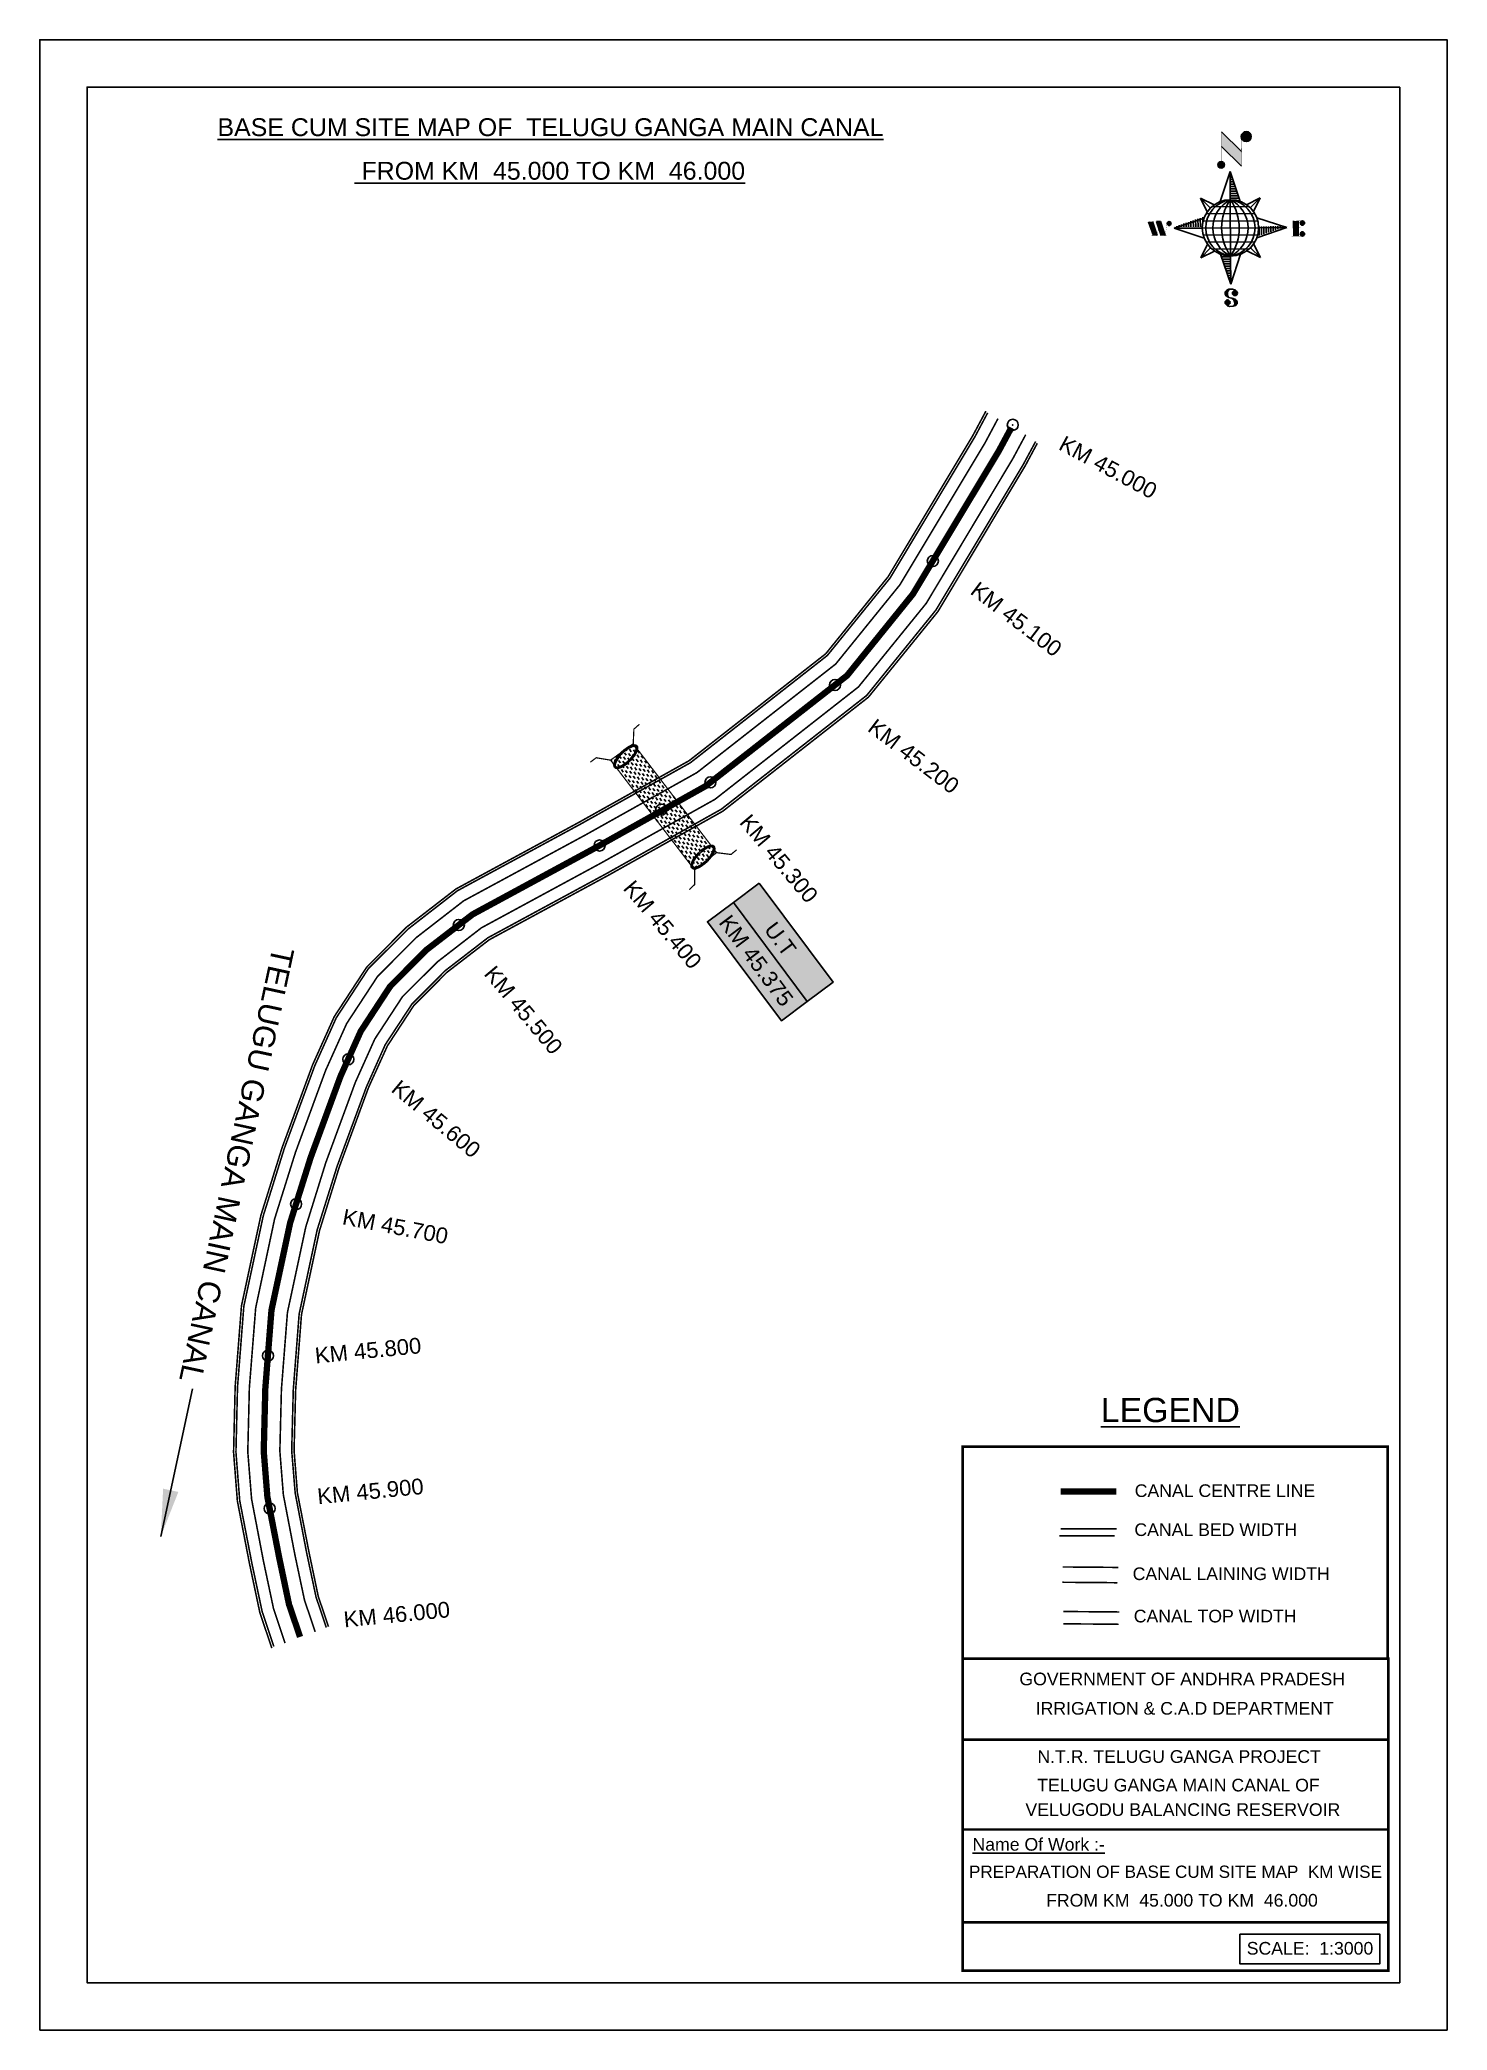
# Model space of a CAD drawing. Header units: inches. Extents: x 260858 to 261749, y 1721895 to 1723155.
import ezdxf

# ---------------------------------------------------------------- set-up
doc = ezdxf.new("R2010")
doc.units = ezdxf.units.IN
doc.header["$MEASUREMENT"] = 0
doc.header["$PDMODE"] = 32
doc.header["$PDSIZE"] = 7
doc.linetypes.add('ACAD_ISO02W100', pattern=[15, 12, -3])
for name, color, linetype in [('AQUADUCT', 1, 'Continuous'), ('bed with', 5, 'Continuous'), ('bord', 1, 'Continuous'), ('canal', 1, 'Continuous'), ('chainage', 7, 'Continuous'), ('FRAME 025', 7, 'Continuous'), ('laying', 4, 'Continuous'), ('lining', 4, 'Continuous'), ('STREAM', 4, 'Continuous'), ('Stu coo', 3, 'Continuous'), ('TEXT', 7, 'Continuous'), ('top of bund', 1, 'Continuous'), ('UT', 173, 'ACAD_ISO02W100'), ('V', 6, 'Continuous'), ('ZSTU', 7, 'Continuous')]:
    doc.layers.add(name, color=color, linetype=linetype)
doc.styles.get("Standard").update_dxf_attribs({"font": 'arial.ttf'})
doc.dimstyles.get("Standard").update_dxf_attribs({"dimtxt": 0.18, "dimasz": 0.18, "dimexe": 0.18, "dimexo": 0.0625, "dimgap": 0.09, "dimtad": 0, "dimtih": 1, "dimtoh": 1, "dimdec": 4, "dimzin": 0, "dimdsep": 46, "dimtxsty": 'Standard', "dimcen": 0.09, "dimadec": 0, "dimazin": 0, "dimtfac": 1, "dimtdec": 4, "dimtofl": 0, "dimtmove": 0, "dimatfit": 3, "dimfxl": 1, "dimtolj": 1, "dimtzin": 0, "dimarcsym": 0})
pattern_1 = [(267.297113149, (-8720374.938, 50637915.138), (10.5367255337, -0.497431438), [])]
pattern_2 = [(357.297113149, (-8720374.938, 50637915.138), (0.497431438, 10.5367255337), [])]

# ---------------------------------------------------------------- blocks, each defined once
blk = doc.blocks.new('GGF')
at = {"layer": 'STREAM'}
h = blk.add_hatch(dxfattribs=at)
h.set_pattern_fill('DASH', color=256, scale=10, angle=-6.08273, style=0)
h.set_pattern_definition([(353.91726508, (-115347.3726, 1016.3876), (1.3754179499, 1.1105068496), [1.25, -1.25])])
h.paths.add_polyline_path([(406186.84, 1485623.89), (406186.34, 1485618.17), (406185.83, 1485612.44), (406242.6, 1485608.9), (406242.86, 1485614.64), (406243.12, 1485620.38)])
at = {"layer": 'laying', "linetype": 'ByBlock', "extrusion": (0, 0, -1)}
for centre in [(406188.83, 1485618.1), (406240.81, 1485614.96)]:
    blk.add_ellipse(centre, major_axis=(0.4, -6.37), ratio=0.388717, dxfattribs=at)
at = {"layer": 'laying', "linetype": 'ByBlock'}
for points in [[(406189.2, 1485612.24), (406189.13, 1485612.23), (406189.05, 1485612.25), (406188.86, 1485612.32), (406188.75, 1485612.39), (406188.51, 1485612.61), (406188.38, 1485612.76), (406187.99, 1485613.32), (406187.73, 1485613.86), (406187.29, 1485615.15), (406187.11, 1485615.9), (406186.88, 1485617.49), (406186.82, 1485618.32), (406186.84, 1485619.93), (406186.91, 1485620.71), (406187.17, 1485622.07), (406187.36, 1485622.65), (406187.71, 1485623.36), (406187.86, 1485623.57), (406188.11, 1485623.82), (406188.22, 1485623.89), (406188.4, 1485623.96), (406188.47, 1485623.97), (406188.64, 1485623.95), (406188.74, 1485623.91), (406188.98, 1485623.76), (406189.11, 1485623.64), (406189.38, 1485623.32), (406189.52, 1485623.11), (406189.95, 1485622.33), (406190.22, 1485621.61), (406190.62, 1485619.96), (406190.76, 1485619.04), (406190.86, 1485617.19), (406190.83, 1485616.26), (406190.61, 1485614.61), (406190.43, 1485613.88), (406190.06, 1485613.02), (406189.9, 1485612.77), (406189.63, 1485612.45), (406189.52, 1485612.35), (406189.34, 1485612.26), (406189.27, 1485612.24), (406189.2, 1485612.24)], [(406241.18, 1485609.1), (406241.11, 1485609.1), (406241.03, 1485609.11), (406240.84, 1485609.19), (406240.73, 1485609.26), (406240.49, 1485609.47), (406240.36, 1485609.62), (406239.97, 1485610.18), (406239.7, 1485610.72), (406239.26, 1485612.02), (406239.09, 1485612.77), (406238.86, 1485614.35), (406238.8, 1485615.19), (406238.82, 1485616.8), (406238.89, 1485617.57), (406239.15, 1485618.93), (406239.34, 1485619.51), (406239.69, 1485620.22), (406239.84, 1485620.43), (406240.09, 1485620.69), (406240.19, 1485620.75), (406240.37, 1485620.83), (406240.44, 1485620.83), (406240.62, 1485620.81), (406240.72, 1485620.78), (406240.95, 1485620.62), (406241.08, 1485620.51), (406241.36, 1485620.18), (406241.5, 1485619.98), (406241.93, 1485619.19), (406242.2, 1485618.47), (406242.6, 1485616.82), (406242.73, 1485615.9), (406242.84, 1485614.05), (406242.81, 1485613.12), (406242.59, 1485611.47), (406242.4, 1485610.74), (406242.03, 1485609.88), (406241.88, 1485609.63), (406241.61, 1485609.31), (406241.49, 1485609.22), (406241.31, 1485609.12), (406241.25, 1485609.11), (406241.18, 1485609.1)]]:
    blk.add_open_spline(points, degree=3, knots=[0, 0, 0, 0, 0.189072, 0.189072, 0.378144, 0.378144, 0.567217, 0.567217, 0.964238, 0.964238, 1.36126, 1.36126, 1.758281, 1.758281, 2.155303, 2.155303, 2.552324, 2.552324, 2.807761, 2.807761, 3.01244, 3.01244, 3.217119, 3.217119, 3.421798, 3.421798, 3.626477, 3.626477, 3.831155, 3.831155, 4.280923, 4.280923, 4.73069, 4.73069, 5.180458, 5.180458, 5.630225, 5.630225, 5.896844, 5.896844, 6.112115, 6.112115, 6.283185, 6.283185, 6.283185, 6.283185], dxfattribs=at)
at = {"layer": 'UT', "ltscale": 0.2, "const_width": 0.5}
for points in [[(406181.01, 1485605.63), (406181.2, 1485608.62), (406185.83, 1485612.44), (406186.34, 1485618.17), (406186.84, 1485623.89), (406182.49, 1485628.03), (406182.47, 1485631.03)], [(406186.84, 1485623.89), (406243.12, 1485620.38)], [(406247.66, 1485627.39), (406247.59, 1485624.39), (406243.12, 1485620.38), (406242.86, 1485614.64), (406242.6, 1485608.9), (406247.12, 1485604.95), (406247.26, 1485601.95)], [(406185.83, 1485612.44), (406242.6, 1485608.9)]]:
    blk.add_lwpolyline(points, dxfattribs=at)
blk = doc.blocks.new('*X3')
at = {"color": 0, "linetype": 'Continuous'}
for p, q in [((6321.6, 240.5), (6322.3, 241.2)), ((6321.6, 240.3), (6322.3, 241)), ((6321.6, 240.1), (6322.3, 240.8)), ((6321.6, 239.9), (6322.4, 240.7)), ((6321.6, 239.8), (6322.4, 240.6)), ((6321.6, 239.6), (6322.5, 240.5)), ((6321.6, 239.4), (6322.5, 240.3)), ((6321.6, 239.2), (6322.6, 240.2)), ((6321.7, 239.1), (6322.6, 240.1)), ((6321.8, 240.8), (6322.4, 241.4)), ((6321.8, 239), (6322.7, 240)), ((6321.8, 239), (6322.8, 239.9)), ((6321.9, 238.9), (6322.9, 239.8)), ((6322, 238.8), (6323, 239.7)), ((6322.1, 241.3), (6322.4, 241.6)), ((6322.1, 238.7), (6323.1, 239.6)), ((6322.2, 238.6), (6323.1, 239.6)), ((6322.3, 238.5), (6323.2, 239.5)), ((6322.4, 238.5), (6323.3, 239.4)), ((6322.5, 238.4), (6323.4, 239.3)), ((6322.7, 238.4), (6323.6, 239.3)), ((6322.8, 238.3), (6323.7, 239.2)), ((6322.9, 238.3), (6323.8, 239.1)), ((6323.1, 238.2), (6323.9, 239.1)), ((6323.2, 238.2), (6324, 239)), ((6323.3, 238.2), (6324.2, 239)), ((6323.5, 238.1), (6324.3, 238.9)), ((6323.7, 238.1), (6324.4, 238.9)), ((6323.8, 238.1), (6324.6, 238.8)), ((6324.1, 238.2), (6324.7, 238.8)), ((6324.3, 238.3), (6324.9, 238.8)), ((6324.6, 238.3), (6325.1, 238.8)), ((6324.8, 238.4), (6325.2, 238.8)), ((6325.1, 238.5), (6325.4, 238.8)), ((6325.4, 238.6), (6325.6, 238.8))]:
    blk.add_line(p, q, dxfattribs=at)
blk = doc.blocks.new('*X2')
at = {"color": 0, "linetype": 'Continuous'}
for p, q in [((6324.4, 240.3), (6324.5, 240.4)), ((6324.6, 240.3), (6324.8, 240.5)), ((6324.7, 240.2), (6325, 240.5)), ((6324.8, 240.2), (6325.2, 240.6)), ((6325, 240.1), (6325.5, 240.6)), ((6325.1, 240.1), (6325.6, 240.6)), ((6325.2, 240), (6325.8, 240.6)), ((6325.3, 240), (6326, 240.6)), ((6325.4, 239.9), (6326.1, 240.6)), ((6325.5, 239.8), (6326.2, 240.5)), ((6325.6, 239.8), (6326.3, 240.5)), ((6325.7, 239.7), (6326.5, 240.4)), ((6325.9, 239.6), (6326.6, 240.3)), ((6326, 239.5), (6326.7, 240.3)), ((6326, 239.4), (6326.8, 240.2)), ((6326.1, 239.3), (6327, 240.2)), ((6326.2, 239.3), (6327.1, 240.1)), ((6326.3, 239.2), (6327.1, 240)), ((6326.4, 239.1), (6327.2, 239.9)), ((6326.5, 239), (6327.3, 239.8)), ((6326.5, 238.9), (6327.4, 239.7)), ((6326.6, 238.8), (6327.5, 239.6)), ((6326.7, 238.7), (6327.5, 239.5)), ((6326.8, 238.6), (6327.6, 239.4)), ((6326.8, 238.5), (6327.7, 239.3)), ((6326.8, 236.5), (6327.4, 237)), ((6326.9, 238.3), (6327.8, 239.2)), ((6326.9, 238.2), (6327.9, 239.1)), ((6326.9, 236.8), (6327.6, 237.4)), ((6327, 238.1), (6327.8, 239)), ((6327, 237.9), (6327.8, 238.8)), ((6327, 237.8), (6327.8, 238.6)), ((6327, 237.6), (6327.8, 238.4)), ((6327, 237.4), (6327.8, 238.2)), ((6327, 237.3), (6327.8, 238)), ((6327, 237.1), (6327.8, 237.9))]:
    blk.add_line(p, q, dxfattribs=at)
blk = doc.blocks.new('H')
at = {"layer": 'bord', "extrusion": (0.000427885, 0.004792, 0.999988)}
h = blk.add_hatch(dxfattribs=at)
h.set_pattern_fill('LINE', color=8, scale=84.387686, angle=-2.70289, style=0)
h.set_pattern_definition(pattern_2)
h.paths.add_polyline_path([(-492.5, 785.6, -0.090992), (-448, 775.2), (-486.5, 912)])
h = blk.add_hatch(dxfattribs=at)
h.set_pattern_fill('LINE', color=8, scale=84.387686, angle=-92.70289, style=0)
h.set_pattern_definition(pattern_1)
h.paths.add_polyline_path([(-624.9, 665.1, -0.090992), (-614.5, 709.6), (-751.3, 671.1)])
h = blk.add_hatch(dxfattribs=at)
h.set_pattern_fill('LINE', color=8, scale=84.387686, angle=-92.70289, style=0)
h.set_pattern_definition(pattern_1)
h.paths.add_polyline_path([(-245.6, 647.2), (-372, 653.2, -0.090992), (-382.4, 608.7)])
h = blk.add_hatch(dxfattribs=at)
h.set_pattern_fill('LINE', color=8, scale=84.387686, angle=-2.70289, style=0)
h.set_pattern_definition(pattern_2)
h.paths.add_polyline_path([(-504.4, 532.7, -0.090992), (-548.9, 543.1), (-510.4, 406.3)])
for p, q in [((-516.2, 1087.1, -1217.1), (-431.5, 994, -1216.7)), ((-519.4, 1020.4, -1216.8), (-434.7, 927.3, -1216.4)), ((-538.3, 773.7, -1215.6), (-487, 906.2, -1216.3)), ((-487, 906.2, -1216.3), (-493, 779.8, -1215.7)), ((-487, 906.2, -1216.3), (-448.5, 769.4, -1215.7)), ((-626.7, 793.8, -1215.7), (-566.8, 760.2, -1215.6)), ((-626.7, 793.8, -1215.7), (-584.1, 747, -1215.5)), ((-598.9, 731, -1215.4), (-626.7, 793.8, -1215.7)), ((-421.3, 753.3, -1215.6), (-358.5, 781.1, -1215.7)), ((-358.5, 781.1, -1215.7), (-405.3, 738.5, -1215.5)), ((-358.5, 781.1, -1215.7), (-392.1, 721.2, -1215.4)), ((-864.7, 700.9, -1215.1), (-846.9, 637.7, -1214.9)), ((-846.9, 700.1, -1215.1), (-829.1, 636.9, -1214.9)), ((-829.1, 699.2, -1215.2), (-811.3, 636, -1214.9)), ((-829.1, 699.2, -1215.2), (-811.3, 698.4, -1215.2)), ((-811.3, 698.4, -1215.2), (-793.5, 635.2, -1214.9)), ((-751.8, 665.3, -1215), (-615, 703.8, -1215.3)), ((-751.8, 665.3, -1215), (-625.4, 659.3, -1215)), ((-619.3, 614, -1214.8), (-751.8, 665.3, -1215)), ((-246.1, 641.4, -1215.1), (-382.9, 602.9, -1214.9)), ((-378.6, 692.6, -1215.3), (-246.1, 641.4, -1215.1)), ((-372.5, 647.4, -1215.1), (-246.1, 641.4, -1215.1)), ((-213.5, 669.3, -1215.3), (-216.7, 600.8, -1214.9)), ((-197.2, 599.9, -1214.9), (-193.9, 668.4, -1215.3)), ((-639.4, 525.6, -1214.4), (-605.8, 585.5, -1214.7)), ((-639.4, 525.6, -1214.4), (-592.6, 568.1, -1214.6)), ((-576.6, 553.3, -1214.6), (-639.4, 525.6, -1214.4)), ((-510.9, 400.5, -1213.9), (-549.4, 537.2, -1214.5)), ((-371.2, 512.9, -1214.5), (-431.1, 546.5, -1214.6)), ((-371.2, 512.9, -1214.5), (-413.8, 559.7, -1214.7)), ((-399, 575.7, -1214.7), (-371.2, 512.9, -1214.5)), ((-459.6, 533, -1214.5), (-510.9, 400.5, -1213.9)), ((-504.9, 526.9, -1214.5), (-510.9, 400.5, -1213.9))]:
    blk.add_line(p, q, dxfattribs=at)
at = {"layer": 'bord', "color": 8, "linetype": 'ByBlock', "extrusion": (0.000427885, 0.004792, 0.999988)}
for p, q in [((-386.5, 711.4, -1215.4), (-605.5, 721.7, -1215.4)), ((-410.8, 744.2, -1215.5), (-578.1, 752.1, -1215.5)), ((-493, 779.8, -1215.7), (-504.9, 526.9, -1214.5)), ((-372.5, 647.4, -1215.1), (-625.4, 659.3, -1215)), ((-378, 615.9, -1214.9), (-622.9, 627.5, -1214.9)), ((-375, 679.2, -1215.3), (-619.9, 690.7, -1215.2)), ((-392.4, 584.9, -1214.8), (-611.4, 595.3, -1214.7)), ((-419.8, 554.6, -1214.6), (-587.1, 562.5, -1214.6))]:
    blk.add_line(p, q, dxfattribs=at)
at = {"layer": 'bord', "extrusion": (0.000427885, 0.004792, 0.999988), "elevation": -1212.1}
for points, const_width in [([(-522, 959.6), (-515.7, 1092.9)], 1.61), ([(-434.2, 933.1), (-427.9, 1066.5)], 1.61), ([(-870.1, 707), (-846.4, 705.9)], 0.642), ([(-828.6, 642.7), (-855.2, 643.9)], 0.642), ([(-828.6, 642.7), (-821, 678)], 0.642), ([(-810.8, 641.8), (-784.1, 640.6)], 0.642), ([(-793, 641), (-781.6, 693.9)], 0.642), ([(-222.7, 675.6), (-173.8, 673.3)], 0.706), ([(-194.8, 644.8), (-185, 644.4)], 0.706), ([(-177.1, 604.8), (-226, 607.1)], 0.706)]:
    blk.add_lwpolyline(points, dxfattribs=dict(at, const_width=const_width))
for points, const_width in [([(-413.7, 1073.1, 1), (-397.6, 1057.7, 1)], 22.3), ([(-530.3, 949.5, 1), (-519.6, 939.3, 1)], 14.8), ([(-775.9, 696.6, 1), (-769.5, 690.4, 1)], 8.9), ([(-177.8, 666.9, 1), (-170.8, 660.1, 1)], 9.79), ([(-180.1, 618, 1), (-173.1, 611.2, 1)], 9.79), ([(-489.8, 361.7, 1), (-498.1, 369.1, 1)], 11.1), ([(-525.2, 321.6, 1), (-533.4, 328.9, 1)], 11.1)]:
    blk.add_lwpolyline(points, format="xyb", close=True, dxfattribs=dict(at, const_width=const_width))
for points in [[(-537, 317.4), (-530.7, 310.5), (-519.8, 306.8), (-504.9, 306.9), (-493.9, 310), (-486.3, 317.7), (-486.5, 325.8), (-490.6, 333.3), (-493.5, 336.2), (-502.8, 340.9), (-522.5, 347.3), (-530.4, 351.6), (-533.7, 354.6), (-537.4, 362.6), (-537, 373.4), (-530, 380.7), (-520, 384.1), (-503.5, 384.2), (-492.5, 379.9), (-487.1, 373.3)], [(-522.5, 347.6), (-526.2, 353.8), (-527.8, 360.6), (-527.9, 370.6), (-525.9, 375.5), (-521.3, 381.2), (-514.5, 384.4)], [(-504.9, 306.9), (-499, 312.4), (-497, 319.4), (-497.5, 326.5), (-501.2, 335.4), (-509.2, 343.2)]]:
    blk.add_lwpolyline(points, dxfattribs=at)
at = {"layer": 'bord', "extrusion": (0.000427885, 0.004792, 0.999988)}
for centre, radius in [((-405.6, 1065.4, -1212.1), 22.3), ((-525, 944.4, -1212.1), 14.8), ((-498.4, 659.1, -1212.1), 126.6), ((-772.7, 693.5, -1212.1), 8.9), ((-174.3, 663.5, -1212.1), 9.79), ((-176.6, 614.6, -1212.1), 9.79), ((-494, 365.4, -1212.1), 11.1), ((-529.3, 325.2, -1212.1), 11.1)]:
    blk.add_circle(centre, radius, dxfattribs=at)
at = {"layer": 'bord', "color": 8, "linetype": 'ByBlock', "extrusion": (0.000427885, 0.004792, 0.999988)}
for centre, radius, start, end in [((-481.5, 658.3, -1212.1), 127.7, 94.92536, 259.66906), ((-436.8, 656.2, -1212.1), 140.8, 113.28644, 241.30798), ((-315.9, 650.5, -1212.1), 222.3, 142.58916, 212.00526), ((-560.1, 662.1, -1212.1), 140.8, 293.28644, 61.30798), ((-681, 667.8, -1212.1), 222.3, 322.58916, 32.00526), ((-515.4, 659.9, -1212.1), 127.7, 274.92536, 79.66906)]:
    blk.add_arc(centre, radius, start, end, dxfattribs=at)
at = {"layer": 'bord', "extrusion": (0.000427885, 0.004792, 0.999988)}
for points in [[(-515.7, 1092.9, -1212.1), (-431, 999.8, -1212.1), (-518.9, 1026.2, -1212.1), (-434.2, 933.1, -1212.1)], [(-864.1, 706.7, -1212.1), (-846.4, 705.9, -1212.1), (-846.3, 643.5, -1212.1), (-828.6, 642.7, -1212.1)], [(-828.6, 705, -1212.1), (-810.8, 704.2, -1212.1), (-810.8, 641.8, -1212.1), (-793, 641, -1212.1)], [(-193.4, 674.2, -1212.1), (-196.6, 605.7, -1212.1), (-213, 675.1, -1212.1), (-216.2, 606.7, -1212.1)]]:
    blk.add_solid(points, dxfattribs=at)
at = {"layer": 'bord', "extrusion": (0.000427885, 0.004792, 0.999988), "xscale": 7.977342409717546, "yscale": 7.977342408231451, "zscale": 7.977342408476333, "rotation": 138.0840426661453}
for name, p in [('*X2', (38300.5, -31929.4, -1212.1)), ('*X3', (38314.4, -31950.9, -1212.1))]:
    blk.add_blockref(name, p, dxfattribs=at)

msp = doc.modelspace()

# ---------------------------------------------------------------- hatches: boundary and pattern name
at = {"layer": 'ZSTU'}
h = msp.add_hatch(color=135, dxfattribs=at)
h.set_gradient(color1=(141, 177, 78), color2=(107, 135, 59), one_color=1, tint=0.38, name='CYLINDER')
h.paths.add_polyline_path([(261313.7, 1722620.7), (261297.3, 1722608.4), (261344.1, 1722545.8), (261360.5, 1722558)])
h.paths.add_polyline_path([(261312.6, 1722591.8), (261329.2, 1722569.7), (261341.4, 1722578.8), (261324.9, 1722600.9)], flags=24)
h = msp.add_hatch(color=252, dxfattribs=at)
h.set_gradient(color1=(167, 88, 159), color2=(127, 67, 121), one_color=1, tint=0.38, name='CYLINDER')
h.paths.add_polyline_path([(261327.8, 1722533.5), (261344.1, 1722545.8), (261297.3, 1722608.4), (261280.9, 1722596.2)])
h.paths.add_polyline_path([(261283.9, 1722596.1), (261327.4, 1722537.9), (261339.7, 1722547), (261296.2, 1722605.3)], flags=24)

# ---------------------------------------------------------------- linework, layer by layer
at = {"linetype": 'ByBlock'}
for points in [[(260858.2, 1721894.6), (260858.2, 1723154.6), (261749.2, 1723154.6), (261749.2, 1721894.6)], [(261719.2, 1723124.6), (261719.2, 1721924.6), (260888.2, 1721924.6), (260888.2, 1723124.6)]]:
    msp.add_lwpolyline(points, close=True, dxfattribs=at)
for p in [(261474.2, 1722910.8), (261423.6, 1722824.6), (261361.6, 1722746.1), (261282.8, 1722684.5), (261212.6, 1722644.5), (261123.5, 1722594.2), (261053.5, 1722509.2), (261020.5, 1722417.5), (261002.7, 1722321.5), (261003.8, 1722224.8)]:
    msp.add_point(p)
at = {"color": 2}
msp.add_point((261251.7, 1722667.2), dxfattribs=at)
at = {"layer": 'bed with', "const_width": 1}
for points in [[(261464.8, 1722914.7), (261456.7, 1722899.5), (261402.7, 1722809.5), (261362.1, 1722759.4), (261274.3, 1722690.7), (261203.7, 1722651.2), (261126.6, 1722609.5), (261096.4, 1722586.1), (261072.1, 1722561.7), (261052.5, 1722531.8), (261039.2, 1722502.2), (261020.1, 1722450.3), (261006.9, 1722408.2), (260994.9, 1722351.8), (260990.9, 1722301.3), (260989.9, 1722260.7), (260992.3, 1722230.8), (260999.8, 1722191.6), (261006.2, 1722161.4), (261013.5, 1722139.6)], [(261482.4, 1722904.6), (261474.3, 1722889.5), (261419.4, 1722797.8), (261376.5, 1722744.9), (261285.6, 1722673.7), (261213.5, 1722633.4), (261137.8, 1722592.4), (261109.9, 1722570.8), (261087.9, 1722548.9), (261070.3, 1722522), (261058, 1722494.6), (261039.3, 1722443.8), (261026.6, 1722403), (261015, 1722348.9), (261011.2, 1722300.3), (261010.2, 1722261.2), (261012.4, 1722233.6), (261019.7, 1722195.6), (261025.8, 1722166.8), (261032.6, 1722146.7)], [(261538.8, 1722207.5), (261536.8, 1722207.5), (261504, 1722207.5), (261503.7, 1722207.5)], [(261539.9, 1722211.9), (261536.8, 1722211.9), (261504.6, 1722211.9)]]:
    msp.add_lwpolyline(points, dxfattribs=at)
at = {"layer": 'canal', "color": 6, "const_width": 4}
for points in [[(261539.8, 1722235.5), (261537.2, 1722235.5), (261504.6, 1722235.5)], [(261504.6, 1722235.5), (261539.8, 1722235.5)]]:
    msp.add_lwpolyline(points, dxfattribs=at)
at = {"layer": 'FRAME 025', "lineweight": -3, "const_width": 1.64}
for points in [[(261442.4, 1722264), (261711.5, 1722264), (261711.5, 1722129.7), (261442.4, 1722129.7)], [(261442.4, 1722129.7), (261711.9, 1722129.7), (261711.9, 1721932.2), (261442.4, 1721932.2)]]:
    msp.add_lwpolyline(points, close=True, dxfattribs=at)
for points in [[(261442.4, 1722078.4), (261711.9, 1722078.4)], [(261442.4, 1722021.6), (261711.9, 1722021.6)], [(261442.4, 1721962.9), (261711.9, 1721962.9)]]:
    msp.add_lwpolyline(points, dxfattribs=at)
at = {"layer": 'lining', "const_width": 1}
for points in [[(261458.3, 1722918.4), (261450.2, 1722903.2), (261396.5, 1722813.8), (261356.8, 1722764.8), (261270.1, 1722696.9), (261200.1, 1722657.8), (261122.5, 1722615.8), (261091.5, 1722591.7), (261066.2, 1722566.5), (261045.9, 1722535.4), (261032.3, 1722505.1), (261013, 1722452.7), (260999.7, 1722410.1), (260987.4, 1722352.9), (260983.4, 1722301.7), (260982.4, 1722260.5), (260984.8, 1722229.8), (260992.5, 1722190.1), (260999, 1722159.5), (261006.4, 1722137.5)], [(261488.7, 1722900.3), (261480.9, 1722885.8), (261425.5, 1722793.5), (261381.7, 1722739.5), (261289.7, 1722667.5), (261217.1, 1722626.8), (261141.9, 1722586.1), (261114.8, 1722565.2), (261093.8, 1722544.1), (261076.9, 1722518.4), (261065, 1722491.7), (261046.4, 1722441.3), (261033.8, 1722401.1), (261022.4, 1722347.8), (261018.7, 1722299.9), (261017.7, 1722261.4), (261019.9, 1722234.6), (261027.1, 1722197.1), (261033.1, 1722168.8), (261039.6, 1722149.5)], [(261505.7, 1722187.8), (261530.4, 1722187.6), (261541, 1722187.5)], [(261505.6, 1722178.1), (261532.5, 1722177.9), (261540.5, 1722177.8)]]:
    msp.add_lwpolyline(points, dxfattribs=at)
at = {"layer": 'top of bund', "const_width": 1}
for points in [[(261457.2, 1722919.5), (261448.9, 1722904), (261395.3, 1722814.7), (261355.8, 1722765.9), (261269.3, 1722698.2), (261199.4, 1722659.1), (261121.7, 1722617), (261090.5, 1722592.9), (261065.1, 1722567.4), (261044.6, 1722536.1), (261030.9, 1722505.6), (261011.6, 1722453.2), (260998.2, 1722410.4), (260985.9, 1722353.1), (260981.9, 1722301.8), (260980.9, 1722260.4), (260983.3, 1722229.6), (260991, 1722189.8), (260997.5, 1722159.1), (261005.1, 1722136.4)], [(261489.7, 1722899.1), (261482.2, 1722885.1), (261426.8, 1722792.6), (261382.8, 1722738.4), (261290.6, 1722666.2), (261217.9, 1722625.5), (261142.7, 1722584.8), (261115.8, 1722564.1), (261095, 1722543.2), (261078.3, 1722517.7), (261066.3, 1722491.2), (261047.8, 1722440.9), (261035.3, 1722400.7), (261023.9, 1722347.6), (261020.2, 1722299.8), (261019.2, 1722261.5), (261021.3, 1722234.8), (261028.6, 1722197.4), (261034.5, 1722169.2), (261041, 1722150)], [(261506.2, 1722159.6), (261530.8, 1722159.4), (261541.6, 1722159.3)], [(261541.2, 1722151.5), (261533.3, 1722151.6), (261506.3, 1722151.8)]]:
    msp.add_lwpolyline(points, dxfattribs=at)
at = {"layer": 'V', "color": 6, "const_width": 4}
msp.add_lwpolyline([(261473.3, 1722909), (261465.5, 1722894.5), (261411, 1722803.7), (261369.3, 1722752.1), (261279.9, 1722682.2), (261208.6, 1722642.3), (261132.2, 1722600.9), (261103.1, 1722578.5), (261080, 1722555.3), (261061.4, 1722526.9), (261048.6, 1722498.4), (261029.7, 1722447), (261016.7, 1722405.6), (261004.9, 1722350.4), (261001, 1722300.8), (261000, 1722261), (261002.3, 1722232.2), (261009.8, 1722193.6), (261016, 1722164.1), (261023, 1722143.5)], dxfattribs=at)
at = {"layer": 'V', "color": 0}
msp.add_lwpolyline([(261617.9, 1721955.3), (261706.6, 1721955.3), (261706.6, 1721936.6), (261617.9, 1721936.6)], close=True, dxfattribs=at)
at = {"layer": 'ZSTU', "color": 135}
msp.add_lwpolyline([(261313.7, 1722620.7), (261360.5, 1722558), (261344.1, 1722545.8), (261297.3, 1722608.4)], close=True, dxfattribs=at)
at = {"layer": 'ZSTU', "color": 252}
msp.add_lwpolyline([(261297.3, 1722608.4), (261344.1, 1722545.8), (261327.8, 1722533.5), (261280.9, 1722596.2)], close=True, dxfattribs=at)

# ---------------------------------------------------------------- block references
at = {"layer": 'AQUADUCT', "color": 1, "xscale": 0.1408039184319789, "yscale": 0.1408039187081158, "zscale": 0.1408039184379445, "rotation": 3.078330572322649}
msp.add_blockref('H', (261687.1, 1722947.4, 170.9), dxfattribs=at)
at = {"layer": 'laying', "color": 6, "linetype": 'ByBlock', "xscale": 1.539389527270958, "yscale": 1.539389526937157, "zscale": 1.539389526941385, "rotation": 310.9826972638392}
msp.add_blockref('GGF', (-1875283, 694882), dxfattribs=at)

# ---------------------------------------------------------------- texts
at = {"layer": 'chainage', "color": 0}
for s, rotation, p in [('KM 45.000', 331.6587, (261502.5, 1722895.6)), ('KM 45.100', 322.706, (261446.6, 1722804.3)), ('KM 45.200', 322.706, (261381.6, 1722717.5)), ('KM 45.300', 310.0134, (261300.6, 1722658.9)), ('KM 45.400', 310.0134, (261227, 1722617.1)), ('KM 45.500', 310.0134, (261138.9, 1722563)), ('KM 45.600', 320.2271, (261080, 1722489.2)), ('KM 45.700', 349.1698, (261049.2, 1722404.8)), ('KM 45.800', 5.5872, (261032.9, 1722316.6)), ('KM 45.900', 5.5872, (261034.4, 1722227.5)), ('KM 46.000', 5.5872, (261051.1, 1722149.5))]:
    msp.add_text(s, height=10, rotation=rotation, dxfattribs=at).set_placement(p)
at = {"layer": 'chainage', "color": 1}
msp.add_text('TELUGU GANGA MAIN CANAL', height=14.042, rotation=257.8276, dxfattribs=at).set_placement((261005.7, 1722581.2))
at = {"layer": 'chainage', "color": 0}
for s, height, p in [('%%ULEGEND', 15.34, (261529.9, 1722279.5)), ('CANAL CENTRE LINE', 8, (261551.4, 1722232.1)), ('CANAL BED WIDTH', 8, (261551.2, 1722207.4)), ('CANAL LAINING WIDTH', 8, (261550.1, 1722179.5)), ('CANAL TOP WIDTH', 8, (261550.8, 1722152.7)), ('GOVERNMENT OF ANDHRA PRADESH ', 8, (261478.4, 1722112.9)), ('IRRIGATION & C.A.D DEPARTMENT', 8, (261488.7, 1722094.3)), ('N.T.R. TELUGU GANGA PROJECT', 8, (261489.8, 1722063.8)), ('TELUGU GANGA MAIN CANAL OF', 8, (261489.7, 1722045.7)), (' VELUGODU BALANCING RESERVOIR', 8, (261479.1, 1722030.2)), ('%%UName Of Work :-', 8, (261448.7, 1722008.2)), ('PREPARATION OF BASE CUM SITE MAP  KM WISE', 7.743, (261446.5, 1721991)), (' FROM KM  45.000 TO KM  46.000', 8, (261492.2, 1721972.8)), ('SCALE:  1:3000', 8, (261622.3, 1721942.4))]:
    msp.add_text(s, height=height, dxfattribs=at).set_placement(p)
at = {"layer": 'Stu coo', "color": 0}
for s, p in [('KM 45.375', (261287.6, 1722595.7)), ('U.T', (261316.3, 1722591.3))]:
    msp.add_text(s, height=10, rotation=306.7729, dxfattribs=at).set_placement(p)
at = {"layer": 'TEXT', "color": 0}
for s, p in [('%%UBASE CUM SITE MAP OF  TELUGU GANGA MAIN CANAL', (260970.7, 1723093.6)), ('%%U FROM KM  45.000 TO KM  46.000', (261057.5, 1723066))]:
    msp.add_text(s, height=11.294, dxfattribs=at).set_placement(p)

# ---------------------------------------------------------------- leaders
at = {"layer": 'chainage', "color": 1}
msp.add_leader([(260934.8, 1722207), (260955, 1722300.6)], dimstyle='Standard', override={"dimasz": 30, "dimgap": 0.09, "dimtad": 0}, dxfattribs=at)

doc.saveas('drawing.dxf')
